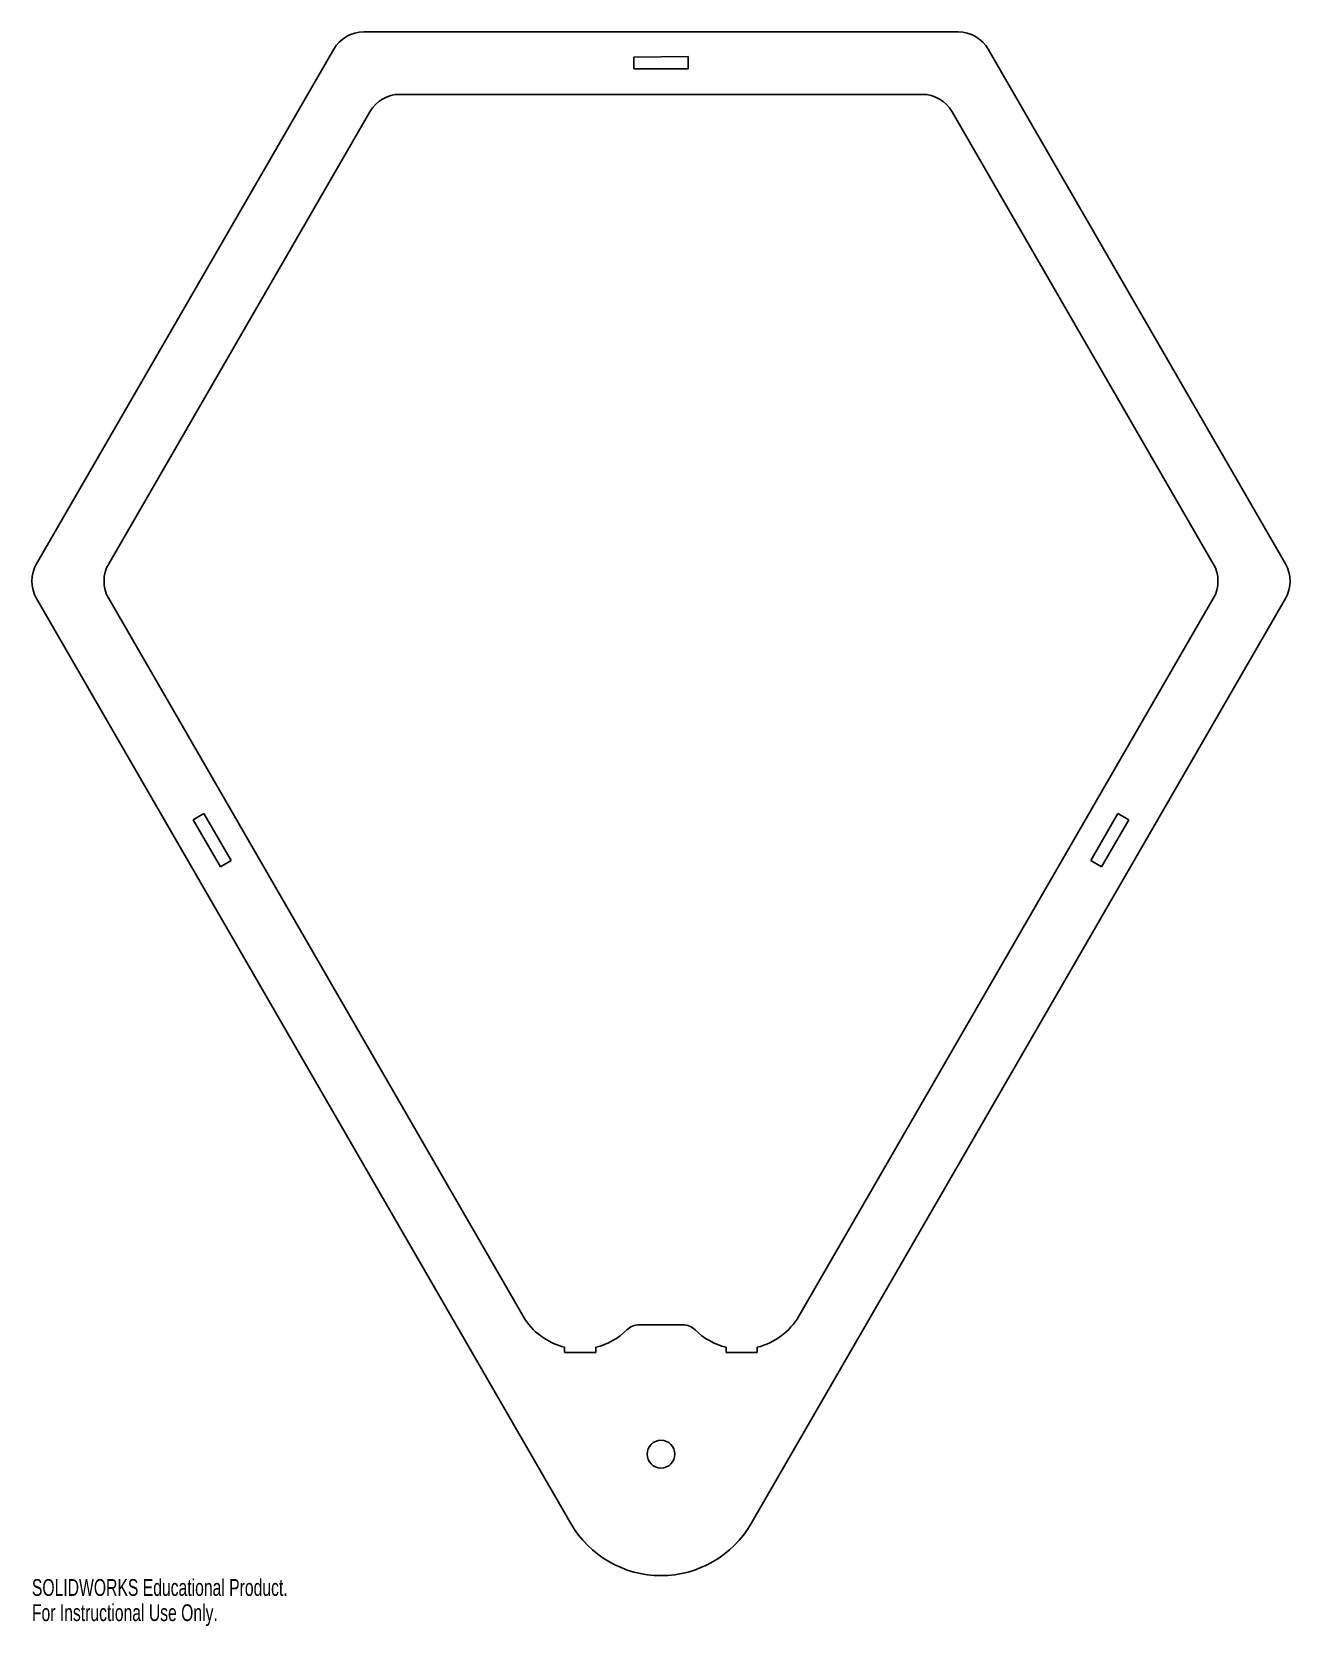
# Model space of a CAD drawing. Header units: millimetres. Extents: x -218 to 145, y -227 to 232.
import ezdxf

# ---------------------------------------------------------------- set-up
doc = ezdxf.new("R2010")
doc.units = ezdxf.units.MM
doc.styles.add('SLDTEXTSTYLE0', font='TXT', dxfattribs={"width": 0.7})

msp = doc.modelspace()

# ---------------------------------------------------------------- linework, layer by layer
at = {"color": 7, "linetype": 'Continuous', "lineweight": 25}
for p, q in [((48.93, 232.08), (-122.3, 232.08)), ((-130.96, 227.08), (-216.58, 78.79)), ((143.21, 78.79), (57.59, 227.08)), ((-28.84, 225), (-44.53, 224.77)), ((-44.53, 224.77), (-44.53, 221.4)), ((-44.53, 221.4), (-28.84, 221.4)), ((-28.84, 221.4), (-28.84, 225)), ((38.54, 214.08), (-111.91, 214.08)), ((-120.57, 209.08), (-195.8, 78.79)), ((122.43, 78.79), (47.2, 209.08)), ((-216.58, 68.79), (-62.67, -197.81)), ((-195.8, 68.79), (-76.39, -138.03)), ((-10.7, -197.81), (143.21, 68.79)), ((3.02, -138.03), (122.43, 68.79)), ((-168.35, 6.84), (-171.46, 5.04)), ((-171.46, 5.04), (-163.61, -8.56)), ((-160.5, -6.76), (-168.35, 6.84)), ((94.97, 6.84), (87.12, -6.76)), ((90.24, -8.56), (98.09, 5.04)), ((98.09, 5.04), (94.97, 6.84)), ((-163.61, -8.56), (-160.5, -6.76)), ((87.12, -6.76), (90.24, -8.56)), ((-42.99, -140.53), (-30.38, -140.53)), ((-64.44, -146.99), (-64.44, -148.49)), ((-55.44, -148.49), (-55.44, -146.99)), ((-17.94, -146.99), (-17.94, -148.49)), ((-8.94, -148.49), (-8.94, -146.99)), ((-64.44, -148.49), (-55.44, -148.49)), ((-17.94, -148.49), (-8.94, -148.49))]:
    msp.add_line(p, q, dxfattribs=at)
msp.add_circle((-36.69, -177.81), 4, dxfattribs=at)
for centre, radius, start, end in [((-122.3, 222.08), 10, 90, 150), ((48.93, 222.08), 10, 30, 90), ((-111.91, 204.08), 10, 90, 150), ((38.54, 204.08), 10, 30, 90), ((-207.92, 73.79), 10, 150, 210), ((-187.14, 73.79), 10, 150, 210), ((113.77, 73.79), 10, 330, 30), ((134.55, 73.79), 10, 330, 30), ((-59.94, -128.53), 19, 210, 256.2998), ((-59.94, -128.53), 19, 283.7002, 314.9005), ((-42.99, -145.53), 5, 90, 134.9005), ((-30.38, -145.53), 5, 45.0995, 90), ((-13.44, -128.53), 19, 225.0995, 256.2998), ((-13.44, -128.53), 19, 283.7002, 330), ((-36.69, -182.81), 30, 210, 330)]:
    msp.add_arc(centre, radius, start, end, dxfattribs=at)

# ---------------------------------------------------------------- texts
at = {"color": 7, "linetype": 'Continuous', "char_height": 4.8336, "attachment_point": 1, "style": 'SLDTEXTSTYLE0'}
for s, insert in [('SOLIDWORKS Educational Product.', (-217.92, -213.82)), ('For Instructional Use Only.', (-217.92, -221.08))]:
    msp.add_mtext(s, dxfattribs=dict(at, insert=insert))

doc.saveas('drawing.dxf')
